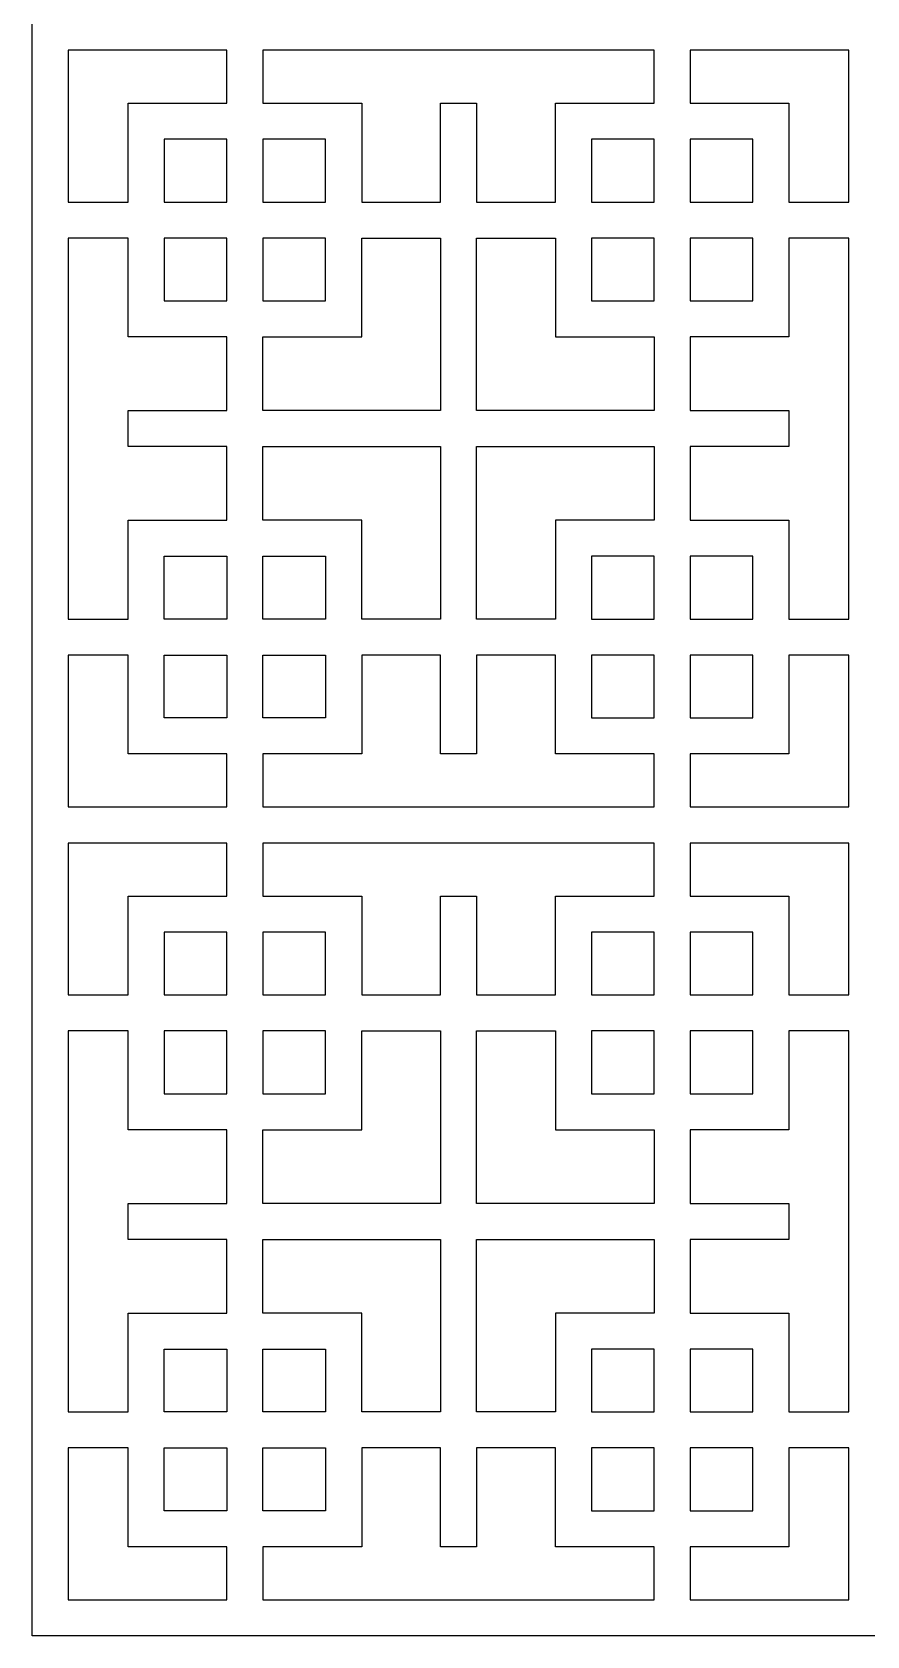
# Model space of a CAD drawing. Header units: centimetres. Extents: x -9.1 to 4.5, y -11.1 to 12.3.
# Drawn here: x -1.6 to 1.47, y -11.15 to -5.26 of the extents above; entities that cross this region are included whole.
import ezdxf

# ---------------------------------------------------------------- set-up
doc = ezdxf.new("R2010")
doc.units = ezdxf.units.CM
doc.header["$MEASUREMENT"] = 0
doc.layers.add('layer 1', color=7, linetype='Continuous')

msp = doc.modelspace()

# ---------------------------------------------------------------- linework, layer by layer
at = {"layer": 'layer 1', "color": 242}
for points, knots in [([(4.53861, -11.08839), (4.53861, -11.08839), (4.53861, -11.01742), (4.53861, -11.01742), (4.53861, -11.01742), (4.53861, -11.01742), (4.53861, -8.23555), (4.53861, -8.23555), (4.53861, -8.23555), (4.53861, -8.23555), (4.53861, -8.20024), (4.53861, -8.20024), (4.53861, -8.20024), (4.53861, -8.20024), (4.53861, -8.17408), (4.53861, -8.17408), (4.53861, -8.17408), (4.53861, -8.17408), (4.53861, -8.10311), (4.53861, -8.10311), (4.53861, -8.10311), (4.53861, -8.10311), (4.53861, -5.32124), (4.53861, -5.32124), (4.53861, -5.32124), (4.53861, -5.32124), (4.53861, -5.28593), (4.53861, -5.28593), (4.53861, -5.28593), (4.53861, -5.28593), (4.53861, -5.25977), (4.53861, -5.25977), (4.53861, -5.25977), (4.53861, -5.25977), (4.53861, -5.1888), (4.53861, -5.1888), (4.53861, -5.1888), (4.53861, -5.1888), (4.53861, -2.40694), (4.53861, -2.40694), (4.53861, -2.40694), (4.53861, -2.40694), (4.53861, -2.37162), (4.53861, -2.37162), (4.53861, -2.37162), (4.53861, -2.37162), (4.53861, -2.34547), (4.53861, -2.34547), (4.53861, -2.34547), (4.53861, -2.34547), (4.53861, -2.2745), (4.53861, -2.2745), (4.53861, -2.2745), (4.53861, -2.2745), (4.53861, 0.50737), (4.53861, 0.50737), (4.53861, 0.50737), (4.53861, 0.50737), (4.53861, 0.54268), (4.53861, 0.54268), (4.53861, 0.54268), (4.53861, 0.54268), (4.53861, 0.56884), (4.53861, 0.56884), (4.53861, 0.56884), (4.53861, 0.56884), (4.53861, 0.63981), (4.53861, 0.63981), (4.53861, 0.63981), (4.53861, 0.63981), (4.53861, 3.42168), (4.53861, 3.42168), (4.53861, 3.42168), (4.53861, 3.42168), (4.53861, 3.45699), (4.53861, 3.45699), (4.53861, 3.45699), (4.53861, 3.45699), (4.53861, 3.48315), (4.53861, 3.48315), (4.53861, 3.48315), (4.53861, 3.48315), (4.53861, 3.55412), (4.53861, 3.55412), (4.53861, 3.55412), (4.53861, 3.55412), (4.53861, 6.33599), (4.53861, 6.33599), (4.53861, 6.33599), (4.53861, 6.33599), (4.53861, 6.3713), (4.53861, 6.3713), (4.53861, 6.3713), (4.53861, 6.3713), (4.53861, 6.39745), (4.53861, 6.39745), (4.53861, 6.39745), (4.53861, 6.39745), (4.53861, 6.46843), (4.53861, 6.46843), (4.53861, 6.46843), (4.53861, 6.46843), (4.53861, 9.25029), (4.53861, 9.25029), (4.53861, 9.25029), (4.53861, 9.25029), (4.53861, 9.28561), (4.53861, 9.28561), (4.53861, 9.28561), (4.53861, 9.28561), (4.53861, 9.31176), (4.53861, 9.31176), (4.53861, 9.31176), (4.53861, 9.31176), (4.53861, 9.38273), (4.53861, 9.38273), (4.53861, 9.38273), (4.53861, 9.38273), (4.53861, 12.1646), (4.53861, 12.1646), (4.53861, 12.1646), (4.53861, 12.1646), (4.53861, 12.19991), (4.53861, 12.19991), (4.53861, 12.19991), (4.53861, 12.19991), (4.53861, 12.29704), (4.53861, 12.29704), (4.53861, 12.29704), (4.53861, 12.29704), (-1.60101, 12.29704), (-1.60101, 12.29704), (-1.60101, 12.29704), (-1.60101, 12.29704), (-1.60101, 12.19991), (-1.60101, 12.19991), (-1.60101, 12.19991), (-1.60101, 12.19991), (-1.60101, 12.1646), (-1.60101, 12.1646), (-1.60101, 12.1646), (-1.60101, 12.1646), (-1.60101, 9.38273), (-1.60101, 9.38273), (-1.60101, 9.38273), (-1.60101, 9.38273), (-1.60101, 9.3638), (-1.60101, 9.3638), (-1.60101, 9.3638), (-1.60101, 9.3638), (-1.60101, 9.28561), (-1.60101, 9.28561), (-1.60101, 9.28561), (-1.60101, 9.28561), (-1.60101, 9.25029), (-1.60101, 9.25029), (-1.60101, 9.25029), (-1.60101, 9.25029), (-1.60101, 6.46843), (-1.60101, 6.46843), (-1.60101, 6.46843), (-1.60101, 6.46843), (-1.60101, 6.44949), (-1.60101, 6.44949), (-1.60101, 6.44949), (-1.60101, 6.44949), (-1.60101, 6.3713), (-1.60101, 6.3713), (-1.60101, 6.3713), (-1.60101, 6.3713), (-1.60101, 6.33599), (-1.60101, 6.33599), (-1.60101, 6.33599), (-1.60101, 6.33599), (-1.60101, 3.55412), (-1.60101, 3.55412), (-1.60101, 3.55412), (-1.60101, 3.55412), (-1.60101, 3.53518), (-1.60101, 3.53518), (-1.60101, 3.53518), (-1.60101, 3.53518), (-1.60101, 3.45699), (-1.60101, 3.45699), (-1.60101, 3.45699), (-1.60101, 3.45699), (-1.60101, 3.42168), (-1.60101, 3.42168), (-1.60101, 3.42168), (-1.60101, 3.42168), (-1.60101, 0.63981), (-1.60101, 0.63981), (-1.60101, 0.63981), (-1.60101, 0.63981), (-1.60101, 0.62088), (-1.60101, 0.62088), (-1.60101, 0.62088), (-1.60101, 0.62088), (-1.60101, 0.54268), (-1.60101, 0.54268), (-1.60101, 0.54268), (-1.60101, 0.54268), (-1.60101, 0.50737), (-1.60101, 0.50737), (-1.60101, 0.50737), (-1.60101, 0.50737), (-1.60101, -2.2745), (-1.60101, -2.2745), (-1.60101, -2.2745), (-1.60101, -2.2745), (-1.60101, -2.29343), (-1.60101, -2.29343), (-1.60101, -2.29343), (-1.60101, -2.29343), (-1.60101, -2.37162), (-1.60101, -2.37162), (-1.60101, -2.37162), (-1.60101, -2.37162), (-1.60101, -2.40694), (-1.60101, -2.40694), (-1.60101, -2.40694), (-1.60101, -2.40694), (-1.60101, -5.1888), (-1.60101, -5.1888), (-1.60101, -5.1888), (-1.60101, -5.1888), (-1.60101, -5.20774), (-1.60101, -5.20774), (-1.60101, -5.20774), (-1.60101, -5.20774), (-1.60101, -5.28593), (-1.60101, -5.28593), (-1.60101, -5.28593), (-1.60101, -5.28593), (-1.60101, -5.32124), (-1.60101, -5.32124), (-1.60101, -5.32124), (-1.60101, -5.32124), (-1.60101, -8.10311), (-1.60101, -8.10311), (-1.60101, -8.10311), (-1.60101, -8.10311), (-1.60101, -8.12204), (-1.60101, -8.12204), (-1.60101, -8.12204), (-1.60101, -8.12204), (-1.60101, -8.20024), (-1.60101, -8.20024), (-1.60101, -8.20024), (-1.60101, -8.20024), (-1.60101, -8.23555), (-1.60101, -8.23555), (-1.60101, -8.23555), (-1.60101, -8.23555), (-1.60101, -11.01742), (-1.60101, -11.01742), (-1.60101, -11.01742), (-1.60101, -11.01742), (-1.60101, -11.03635), (-1.60101, -11.03635), (-1.60101, -11.03635), (-1.60101, -11.03635), (-1.60101, -11.14986), (-1.60101, -11.14986), (-1.60101, -11.14986), (-1.60101, -11.14986), (4.53861, -11.14986), (4.53861, -11.14986), (4.53861, -11.14986), (4.53861, -11.14986), (4.53861, -11.08839), (4.53861, -11.08839)], [0, 0, 0, 0, 0.0144928, 0.0144928, 0.0144928, 0.0144928, 0.0289855, 0.0289855, 0.0289855, 0.0289855, 0.0434783, 0.0434783, 0.0434783, 0.0434783, 0.057971, 0.057971, 0.057971, 0.057971, 0.0724638, 0.0724638, 0.0724638, 0.0724638, 0.0869565, 0.0869565, 0.0869565, 0.0869565, 0.1014493, 0.1014493, 0.1014493, 0.1014493, 0.115942, 0.115942, 0.115942, 0.115942, 0.1304348, 0.1304348, 0.1304348, 0.1304348, 0.1449275, 0.1449275, 0.1449275, 0.1449275, 0.1594203, 0.1594203, 0.1594203, 0.1594203, 0.173913, 0.173913, 0.173913, 0.173913, 0.1884058, 0.1884058, 0.1884058, 0.1884058, 0.2028986, 0.2028986, 0.2028986, 0.2028986, 0.2173913, 0.2173913, 0.2173913, 0.2173913, 0.2318841, 0.2318841, 0.2318841, 0.2318841, 0.2463768, 0.2463768, 0.2463768, 0.2463768, 0.2608696, 0.2608696, 0.2608696, 0.2608696, 0.2753623, 0.2753623, 0.2753623, 0.2753623, 0.2898551, 0.2898551, 0.2898551, 0.2898551, 0.3043478, 0.3043478, 0.3043478, 0.3043478, 0.3188406, 0.3188406, 0.3188406, 0.3188406, 0.3333333, 0.3333333, 0.3333333, 0.3333333, 0.3478261, 0.3478261, 0.3478261, 0.3478261, 0.3623188, 0.3623188, 0.3623188, 0.3623188, 0.3768116, 0.3768116, 0.3768116, 0.3768116, 0.3913043, 0.3913043, 0.3913043, 0.3913043, 0.4057971, 0.4057971, 0.4057971, 0.4057971, 0.4202899, 0.4202899, 0.4202899, 0.4202899, 0.4347826, 0.4347826, 0.4347826, 0.4347826, 0.4492754, 0.4492754, 0.4492754, 0.4492754, 0.4637681, 0.4637681, 0.4637681, 0.4637681, 0.4782609, 0.4782609, 0.4782609, 0.4782609, 0.4927536, 0.4927536, 0.4927536, 0.4927536, 0.5072464, 0.5072464, 0.5072464, 0.5072464, 0.5217391, 0.5217391, 0.5217391, 0.5217391, 0.5362319, 0.5362319, 0.5362319, 0.5362319, 0.5507246, 0.5507246, 0.5507246, 0.5507246, 0.5652174, 0.5652174, 0.5652174, 0.5652174, 0.5797101, 0.5797101, 0.5797101, 0.5797101, 0.5942029, 0.5942029, 0.5942029, 0.5942029, 0.6086957, 0.6086957, 0.6086957, 0.6086957, 0.6231884, 0.6231884, 0.6231884, 0.6231884, 0.6376812, 0.6376812, 0.6376812, 0.6376812, 0.6521739, 0.6521739, 0.6521739, 0.6521739, 0.6666667, 0.6666667, 0.6666667, 0.6666667, 0.6811594, 0.6811594, 0.6811594, 0.6811594, 0.6956522, 0.6956522, 0.6956522, 0.6956522, 0.7101449, 0.7101449, 0.7101449, 0.7101449, 0.7246377, 0.7246377, 0.7246377, 0.7246377, 0.7391304, 0.7391304, 0.7391304, 0.7391304, 0.7536232, 0.7536232, 0.7536232, 0.7536232, 0.7681159, 0.7681159, 0.7681159, 0.7681159, 0.7826087, 0.7826087, 0.7826087, 0.7826087, 0.7971014, 0.7971014, 0.7971014, 0.7971014, 0.8115942, 0.8115942, 0.8115942, 0.8115942, 0.826087, 0.826087, 0.826087, 0.826087, 0.8405797, 0.8405797, 0.8405797, 0.8405797, 0.8550725, 0.8550725, 0.8550725, 0.8550725, 0.8695652, 0.8695652, 0.8695652, 0.8695652, 0.884058, 0.884058, 0.884058, 0.884058, 0.8985507, 0.8985507, 0.8985507, 0.8985507, 0.9130435, 0.9130435, 0.9130435, 0.9130435, 0.9275362, 0.9275362, 0.9275362, 0.9275362, 0.942029, 0.942029, 0.942029, 0.942029, 0.9565217, 0.9565217, 0.9565217, 0.9565217, 0.9710145, 0.9710145, 0.9710145, 0.9710145, 1, 1, 1, 1]), ([(-0.88459, -5.32124), (-0.88459, -5.32124), (-0.88459, -5.51646), (-0.88459, -5.51646), (-0.88459, -5.51646), (-0.88459, -5.51646), (-1.24769, -5.51646), (-1.24769, -5.51646), (-1.24769, -5.51646), (-1.24769, -5.51646), (-1.24769, -5.87957), (-1.24769, -5.87957), (-1.24769, -5.87957), (-1.24769, -5.87957), (-1.46857, -5.87957), (-1.46857, -5.87957), (-1.46857, -5.87957), (-1.46857, -5.87957), (-1.46857, -5.32124), (-1.46857, -5.32124), (-1.46857, -5.32124), (-1.46857, -5.32124), (-0.88459, -5.32124), (-0.88459, -5.32124)], [0, 0, 0, 0, 0.1428571, 0.1428571, 0.1428571, 0.1428571, 0.2857143, 0.2857143, 0.2857143, 0.2857143, 0.4285714, 0.4285714, 0.4285714, 0.4285714, 0.5714286, 0.5714286, 0.5714286, 0.5714286, 0.7142857, 0.7142857, 0.7142857, 0.7142857, 1, 1, 1, 1]), ([(0.68615, -5.32124), (0.68615, -5.32124), (0.68615, -5.51646), (0.68615, -5.51646), (0.68615, -5.51646), (0.68615, -5.51646), (0.32305, -5.51646), (0.32305, -5.51646), (0.32305, -5.51646), (0.32305, -5.51646), (0.32305, -5.87957), (0.32305, -5.87957), (0.32305, -5.87957), (0.32305, -5.87957), (0.03322, -5.87957), (0.03322, -5.87957), (0.03322, -5.87957), (0.03322, -5.87957), (0.03322, -5.51646), (0.03322, -5.51646), (0.03322, -5.51646), (0.03322, -5.51646), (-0.09922, -5.51646), (-0.09922, -5.51646), (-0.09922, -5.51646), (-0.09922, -5.51646), (-0.09922, -5.87957), (-0.09922, -5.87957), (-0.09922, -5.87957), (-0.09922, -5.87957), (-0.38904, -5.87957), (-0.38904, -5.87957), (-0.38904, -5.87957), (-0.38904, -5.87957), (-0.38904, -5.51646), (-0.38904, -5.51646), (-0.38904, -5.51646), (-0.38904, -5.51646), (-0.75215, -5.51646), (-0.75215, -5.51646), (-0.75215, -5.51646), (-0.75215, -5.51646), (-0.75215, -5.32124), (-0.75215, -5.32124), (-0.75215, -5.32124), (-0.75215, -5.32124), (0.68615, -5.32124), (0.68615, -5.32124)], [0, 0, 0, 0, 0.0769231, 0.0769231, 0.0769231, 0.0769231, 0.1538462, 0.1538462, 0.1538462, 0.1538462, 0.2307692, 0.2307692, 0.2307692, 0.2307692, 0.3076923, 0.3076923, 0.3076923, 0.3076923, 0.3846154, 0.3846154, 0.3846154, 0.3846154, 0.4615385, 0.4615385, 0.4615385, 0.4615385, 0.5384615, 0.5384615, 0.5384615, 0.5384615, 0.6153846, 0.6153846, 0.6153846, 0.6153846, 0.6923077, 0.6923077, 0.6923077, 0.6923077, 0.7692308, 0.7692308, 0.7692308, 0.7692308, 0.8461538, 0.8461538, 0.8461538, 0.8461538, 1, 1, 1, 1]), ([(1.40258, -5.32124), (1.40258, -5.32124), (1.40258, -5.87957), (1.40258, -5.87957), (1.40258, -5.87957), (1.40258, -5.87957), (1.18169, -5.87957), (1.18169, -5.87957), (1.18169, -5.87957), (1.18169, -5.87957), (1.18169, -5.51646), (1.18169, -5.51646), (1.18169, -5.51646), (1.18169, -5.51646), (0.81859, -5.51646), (0.81859, -5.51646), (0.81859, -5.51646), (0.81859, -5.51646), (0.81859, -5.32124), (0.81859, -5.32124), (0.81859, -5.32124), (0.81859, -5.32124), (1.40258, -5.32124), (1.40258, -5.32124)], [0, 0, 0, 0, 0.1428571, 0.1428571, 0.1428571, 0.1428571, 0.2857143, 0.2857143, 0.2857143, 0.2857143, 0.4285714, 0.4285714, 0.4285714, 0.4285714, 0.5714286, 0.5714286, 0.5714286, 0.5714286, 0.7142857, 0.7142857, 0.7142857, 0.7142857, 1, 1, 1, 1]), ([(-0.88459, -5.6489), (-0.88459, -5.6489), (-0.88459, -5.87957), (-0.88459, -5.87957), (-0.88459, -5.87957), (-0.88459, -5.87957), (-1.11525, -5.87957), (-1.11525, -5.87957), (-1.11525, -5.87957), (-1.11525, -5.87957), (-1.11525, -5.6489), (-1.11525, -5.6489), (-1.11525, -5.6489), (-1.11525, -5.6489), (-0.88459, -5.6489), (-0.88459, -5.6489)], [0, 0, 0, 0, 0.2, 0.2, 0.2, 0.2, 0.4, 0.4, 0.4, 0.4, 0.6, 0.6, 0.6, 0.6, 1, 1, 1, 1]), ([(-0.75215, -5.87957), (-0.75215, -5.87957), (-0.75215, -5.6489), (-0.75215, -5.6489), (-0.75215, -5.6489), (-0.75215, -5.6489), (-0.52148, -5.6489), (-0.52148, -5.6489), (-0.52148, -5.6489), (-0.52148, -5.6489), (-0.52148, -5.87957), (-0.52148, -5.87957), (-0.52148, -5.87957), (-0.52148, -5.87957), (-0.75215, -5.87957), (-0.75215, -5.87957)], [0, 0, 0, 0, 0.2, 0.2, 0.2, 0.2, 0.4, 0.4, 0.4, 0.4, 0.6, 0.6, 0.6, 0.6, 1, 1, 1, 1]), ([(0.68615, -5.87957), (0.68615, -5.87957), (0.45549, -5.87957), (0.45549, -5.87957), (0.45549, -5.87957), (0.45549, -5.87957), (0.45549, -5.6489), (0.45549, -5.6489), (0.45549, -5.6489), (0.45549, -5.6489), (0.68615, -5.6489), (0.68615, -5.6489), (0.68615, -5.6489), (0.68615, -5.6489), (0.68615, -5.87957), (0.68615, -5.87957)], [0, 0, 0, 0, 0.2, 0.2, 0.2, 0.2, 0.4, 0.4, 0.4, 0.4, 0.6, 0.6, 0.6, 0.6, 1, 1, 1, 1]), ([(1.04925, -5.87957), (1.04925, -5.87957), (0.81859, -5.87957), (0.81859, -5.87957), (0.81859, -5.87957), (0.81859, -5.87957), (0.81859, -5.6489), (0.81859, -5.6489), (0.81859, -5.6489), (0.81859, -5.6489), (1.04925, -5.6489), (1.04925, -5.6489), (1.04925, -5.6489), (1.04925, -5.6489), (1.04925, -5.87957), (1.04925, -5.87957)], [0, 0, 0, 0, 0.2, 0.2, 0.2, 0.2, 0.4, 0.4, 0.4, 0.4, 0.6, 0.6, 0.6, 0.6, 1, 1, 1, 1]), ([(-1.46857, -6.01201), (-1.46857, -6.01201), (-1.24769, -6.01201), (-1.24769, -6.01201), (-1.24769, -6.01201), (-1.24769, -6.01201), (-1.24769, -6.37511), (-1.24769, -6.37511), (-1.24769, -6.37511), (-1.24769, -6.37511), (-0.88459, -6.37511), (-0.88459, -6.37511), (-0.88459, -6.37511), (-0.88459, -6.37511), (-0.88459, -6.64596), (-0.88459, -6.64596), (-0.88459, -6.64596), (-0.88459, -6.64596), (-1.24769, -6.64596), (-1.24769, -6.64596), (-1.24769, -6.64596), (-1.24769, -6.64596), (-1.24769, -6.7784), (-1.24769, -6.7784), (-1.24769, -6.7784), (-1.24769, -6.7784), (-0.88459, -6.7784), (-0.88459, -6.7784), (-0.88459, -6.7784), (-0.88459, -6.7784), (-0.88459, -7.04925), (-0.88459, -7.04925), (-0.88459, -7.04925), (-0.88459, -7.04925), (-1.24769, -7.04925), (-1.24769, -7.04925), (-1.24769, -7.04925), (-1.24769, -7.04925), (-1.24769, -7.41234), (-1.24769, -7.41234), (-1.24769, -7.41234), (-1.24769, -7.41234), (-1.46857, -7.41234), (-1.46857, -7.41234), (-1.46857, -7.41234), (-1.46857, -7.41234), (-1.46857, -6.01201), (-1.46857, -6.01201)], [0, 0, 0, 0, 0.0769231, 0.0769231, 0.0769231, 0.0769231, 0.1538462, 0.1538462, 0.1538462, 0.1538462, 0.2307692, 0.2307692, 0.2307692, 0.2307692, 0.3076923, 0.3076923, 0.3076923, 0.3076923, 0.3846154, 0.3846154, 0.3846154, 0.3846154, 0.4615385, 0.4615385, 0.4615385, 0.4615385, 0.5384615, 0.5384615, 0.5384615, 0.5384615, 0.6153846, 0.6153846, 0.6153846, 0.6153846, 0.6923077, 0.6923077, 0.6923077, 0.6923077, 0.7692308, 0.7692308, 0.7692308, 0.7692308, 0.8461538, 0.8461538, 0.8461538, 0.8461538, 1, 1, 1, 1]), ([(-0.88459, -6.01201), (-0.88459, -6.01201), (-0.88459, -6.24267), (-0.88459, -6.24267), (-0.88459, -6.24267), (-0.88459, -6.24267), (-1.11525, -6.24267), (-1.11525, -6.24267), (-1.11525, -6.24267), (-1.11525, -6.24267), (-1.11525, -6.01201), (-1.11525, -6.01201), (-1.11525, -6.01201), (-1.11525, -6.01201), (-0.88459, -6.01201), (-0.88459, -6.01201)], [0, 0, 0, 0, 0.2, 0.2, 0.2, 0.2, 0.4, 0.4, 0.4, 0.4, 0.6, 0.6, 0.6, 0.6, 1, 1, 1, 1]), ([(-0.09922, -6.64596), (-0.09922, -6.64596), (-0.09922, -6.01201), (-0.09922, -6.01201), (-0.09922, -6.01201), (-0.09922, -6.01201), (-0.38904, -6.01201), (-0.38904, -6.01201), (-0.38904, -6.01201), (-0.38904, -6.01201), (-0.38904, -6.37511), (-0.38904, -6.37511), (-0.38904, -6.37511), (-0.38904, -6.37511), (-0.75215, -6.37511), (-0.75215, -6.37511), (-0.75215, -6.37511), (-0.75215, -6.37511), (-0.75215, -6.64596), (-0.75215, -6.64596), (-0.75215, -6.64596), (-0.75215, -6.64596), (-0.09922, -6.64596), (-0.09922, -6.64596)], [0, 0, 0, 0, 0.1428571, 0.1428571, 0.1428571, 0.1428571, 0.2857143, 0.2857143, 0.2857143, 0.2857143, 0.4285714, 0.4285714, 0.4285714, 0.4285714, 0.5714286, 0.5714286, 0.5714286, 0.5714286, 0.7142857, 0.7142857, 0.7142857, 0.7142857, 1, 1, 1, 1]), ([(-0.75215, -6.24267), (-0.75215, -6.24267), (-0.75215, -6.01201), (-0.75215, -6.01201), (-0.75215, -6.01201), (-0.75215, -6.01201), (-0.52148, -6.01201), (-0.52148, -6.01201), (-0.52148, -6.01201), (-0.52148, -6.01201), (-0.52148, -6.24267), (-0.52148, -6.24267), (-0.52148, -6.24267), (-0.52148, -6.24267), (-0.75215, -6.24267), (-0.75215, -6.24267)], [0, 0, 0, 0, 0.2, 0.2, 0.2, 0.2, 0.4, 0.4, 0.4, 0.4, 0.6, 0.6, 0.6, 0.6, 1, 1, 1, 1]), ([(0.03322, -6.01201), (0.03322, -6.01201), (0.03322, -6.64596), (0.03322, -6.64596), (0.03322, -6.64596), (0.03322, -6.64596), (0.68615, -6.64596), (0.68615, -6.64596), (0.68615, -6.64596), (0.68615, -6.64596), (0.68615, -6.37511), (0.68615, -6.37511), (0.68615, -6.37511), (0.68615, -6.37511), (0.32305, -6.37511), (0.32305, -6.37511), (0.32305, -6.37511), (0.32305, -6.37511), (0.32305, -6.01201), (0.32305, -6.01201), (0.32305, -6.01201), (0.32305, -6.01201), (0.03322, -6.01201), (0.03322, -6.01201)], [0, 0, 0, 0, 0.1428571, 0.1428571, 0.1428571, 0.1428571, 0.2857143, 0.2857143, 0.2857143, 0.2857143, 0.4285714, 0.4285714, 0.4285714, 0.4285714, 0.5714286, 0.5714286, 0.5714286, 0.5714286, 0.7142857, 0.7142857, 0.7142857, 0.7142857, 1, 1, 1, 1]), ([(0.45549, -6.01201), (0.45549, -6.01201), (0.68615, -6.01201), (0.68615, -6.01201), (0.68615, -6.01201), (0.68615, -6.01201), (0.68615, -6.24267), (0.68615, -6.24267), (0.68615, -6.24267), (0.68615, -6.24267), (0.45549, -6.24267), (0.45549, -6.24267), (0.45549, -6.24267), (0.45549, -6.24267), (0.45549, -6.01201), (0.45549, -6.01201)], [0, 0, 0, 0, 0.2, 0.2, 0.2, 0.2, 0.4, 0.4, 0.4, 0.4, 0.6, 0.6, 0.6, 0.6, 1, 1, 1, 1]), ([(1.40258, -7.41234), (1.40258, -7.41234), (1.18169, -7.41234), (1.18169, -7.41234), (1.18169, -7.41234), (1.18169, -7.41234), (1.18169, -7.04925), (1.18169, -7.04925), (1.18169, -7.04925), (1.18169, -7.04925), (0.81859, -7.04925), (0.81859, -7.04925), (0.81859, -7.04925), (0.81859, -7.04925), (0.81859, -6.7784), (0.81859, -6.7784), (0.81859, -6.7784), (0.81859, -6.7784), (1.18169, -6.7784), (1.18169, -6.7784), (1.18169, -6.7784), (1.18169, -6.7784), (1.18169, -6.64596), (1.18169, -6.64596), (1.18169, -6.64596), (1.18169, -6.64596), (0.81859, -6.64596), (0.81859, -6.64596), (0.81859, -6.64596), (0.81859, -6.64596), (0.81859, -6.37511), (0.81859, -6.37511), (0.81859, -6.37511), (0.81859, -6.37511), (1.18169, -6.37511), (1.18169, -6.37511), (1.18169, -6.37511), (1.18169, -6.37511), (1.18169, -6.01201), (1.18169, -6.01201), (1.18169, -6.01201), (1.18169, -6.01201), (1.40258, -6.01201), (1.40258, -6.01201), (1.40258, -6.01201), (1.40258, -6.01201), (1.40258, -7.41234), (1.40258, -7.41234)], [0, 0, 0, 0, 0.0769231, 0.0769231, 0.0769231, 0.0769231, 0.1538462, 0.1538462, 0.1538462, 0.1538462, 0.2307692, 0.2307692, 0.2307692, 0.2307692, 0.3076923, 0.3076923, 0.3076923, 0.3076923, 0.3846154, 0.3846154, 0.3846154, 0.3846154, 0.4615385, 0.4615385, 0.4615385, 0.4615385, 0.5384615, 0.5384615, 0.5384615, 0.5384615, 0.6153846, 0.6153846, 0.6153846, 0.6153846, 0.6923077, 0.6923077, 0.6923077, 0.6923077, 0.7692308, 0.7692308, 0.7692308, 0.7692308, 0.8461538, 0.8461538, 0.8461538, 0.8461538, 1, 1, 1, 1]), ([(0.81859, -6.01201), (0.81859, -6.01201), (1.04925, -6.01201), (1.04925, -6.01201), (1.04925, -6.01201), (1.04925, -6.01201), (1.04925, -6.24267), (1.04925, -6.24267), (1.04925, -6.24267), (1.04925, -6.24267), (0.81859, -6.24267), (0.81859, -6.24267), (0.81859, -6.24267), (0.81859, -6.24267), (0.81859, -6.01201), (0.81859, -6.01201)], [0, 0, 0, 0, 0.2, 0.2, 0.2, 0.2, 0.4, 0.4, 0.4, 0.4, 0.6, 0.6, 0.6, 0.6, 1, 1, 1, 1]), ([(-0.09922, -7.41234), (-0.09922, -7.41234), (-0.09922, -6.7784), (-0.09922, -6.7784), (-0.09922, -6.7784), (-0.09922, -6.7784), (-0.75215, -6.7784), (-0.75215, -6.7784), (-0.75215, -6.7784), (-0.75215, -6.7784), (-0.75215, -7.04925), (-0.75215, -7.04925), (-0.75215, -7.04925), (-0.75215, -7.04925), (-0.38904, -7.04925), (-0.38904, -7.04925), (-0.38904, -7.04925), (-0.38904, -7.04925), (-0.38904, -7.41234), (-0.38904, -7.41234), (-0.38904, -7.41234), (-0.38904, -7.41234), (-0.09922, -7.41234), (-0.09922, -7.41234)], [0, 0, 0, 0, 0.1428571, 0.1428571, 0.1428571, 0.1428571, 0.2857143, 0.2857143, 0.2857143, 0.2857143, 0.4285714, 0.4285714, 0.4285714, 0.4285714, 0.5714286, 0.5714286, 0.5714286, 0.5714286, 0.7142857, 0.7142857, 0.7142857, 0.7142857, 1, 1, 1, 1]), ([(0.03322, -6.7784), (0.03322, -6.7784), (0.03322, -7.41234), (0.03322, -7.41234), (0.03322, -7.41234), (0.03322, -7.41234), (0.32305, -7.41234), (0.32305, -7.41234), (0.32305, -7.41234), (0.32305, -7.41234), (0.32305, -7.04925), (0.32305, -7.04925), (0.32305, -7.04925), (0.32305, -7.04925), (0.68615, -7.04925), (0.68615, -7.04925), (0.68615, -7.04925), (0.68615, -7.04925), (0.68615, -6.7784), (0.68615, -6.7784), (0.68615, -6.7784), (0.68615, -6.7784), (0.03322, -6.7784), (0.03322, -6.7784)], [0, 0, 0, 0, 0.1428571, 0.1428571, 0.1428571, 0.1428571, 0.2857143, 0.2857143, 0.2857143, 0.2857143, 0.4285714, 0.4285714, 0.4285714, 0.4285714, 0.5714286, 0.5714286, 0.5714286, 0.5714286, 0.7142857, 0.7142857, 0.7142857, 0.7142857, 1, 1, 1, 1]), ([(-0.88459, -7.41234), (-0.88459, -7.41234), (-0.88459, -7.18169), (-0.88459, -7.18169), (-0.88459, -7.18169), (-0.88459, -7.18169), (-1.11525, -7.18169), (-1.11525, -7.18169), (-1.11525, -7.18169), (-1.11525, -7.18169), (-1.11525, -7.41234), (-1.11525, -7.41234), (-1.11525, -7.41234), (-1.11525, -7.41234), (-0.88459, -7.41234), (-0.88459, -7.41234)], [0, 0, 0, 0, 0.2, 0.2, 0.2, 0.2, 0.4, 0.4, 0.4, 0.4, 0.6, 0.6, 0.6, 0.6, 1, 1, 1, 1]), ([(-0.75215, -7.18169), (-0.75215, -7.18169), (-0.75215, -7.41234), (-0.75215, -7.41234), (-0.75215, -7.41234), (-0.75215, -7.41234), (-0.52148, -7.41234), (-0.52148, -7.41234), (-0.52148, -7.41234), (-0.52148, -7.41234), (-0.52148, -7.18169), (-0.52148, -7.18169), (-0.52148, -7.18169), (-0.52148, -7.18169), (-0.75215, -7.18169), (-0.75215, -7.18169)], [0, 0, 0, 0, 0.2, 0.2, 0.2, 0.2, 0.4, 0.4, 0.4, 0.4, 0.6, 0.6, 0.6, 0.6, 1, 1, 1, 1]), ([(0.68615, -7.41234), (0.68615, -7.41234), (0.45549, -7.41234), (0.45549, -7.41234), (0.45549, -7.41234), (0.45549, -7.41234), (0.45549, -7.18169), (0.45549, -7.18169), (0.45549, -7.18169), (0.45549, -7.18169), (0.68615, -7.18169), (0.68615, -7.18169), (0.68615, -7.18169), (0.68615, -7.18169), (0.68615, -7.41234), (0.68615, -7.41234)], [0, 0, 0, 0, 0.2, 0.2, 0.2, 0.2, 0.4, 0.4, 0.4, 0.4, 0.6, 0.6, 0.6, 0.6, 1, 1, 1, 1]), ([(1.04925, -7.41234), (1.04925, -7.41234), (0.81859, -7.41234), (0.81859, -7.41234), (0.81859, -7.41234), (0.81859, -7.41234), (0.81859, -7.18169), (0.81859, -7.18169), (0.81859, -7.18169), (0.81859, -7.18169), (1.04925, -7.18169), (1.04925, -7.18169), (1.04925, -7.18169), (1.04925, -7.18169), (1.04925, -7.41234), (1.04925, -7.41234)], [0, 0, 0, 0, 0.2, 0.2, 0.2, 0.2, 0.4, 0.4, 0.4, 0.4, 0.6, 0.6, 0.6, 0.6, 1, 1, 1, 1]), ([(-1.24769, -7.90789), (-1.24769, -7.90789), (-0.88459, -7.90789), (-0.88459, -7.90789), (-0.88459, -7.90789), (-0.88459, -7.90789), (-0.88459, -8.10311), (-0.88459, -8.10311), (-0.88459, -8.10311), (-0.88459, -8.10311), (-1.46857, -8.10311), (-1.46857, -8.10311), (-1.46857, -8.10311), (-1.46857, -8.10311), (-1.46857, -7.54479), (-1.46857, -7.54479), (-1.46857, -7.54479), (-1.46857, -7.54479), (-1.24769, -7.54479), (-1.24769, -7.54479), (-1.24769, -7.54479), (-1.24769, -7.54479), (-1.24769, -7.90789), (-1.24769, -7.90789)], [0, 0, 0, 0, 0.1428571, 0.1428571, 0.1428571, 0.1428571, 0.2857143, 0.2857143, 0.2857143, 0.2857143, 0.4285714, 0.4285714, 0.4285714, 0.4285714, 0.5714286, 0.5714286, 0.5714286, 0.5714286, 0.7142857, 0.7142857, 0.7142857, 0.7142857, 1, 1, 1, 1]), ([(-0.88459, -7.77545), (-0.88459, -7.77545), (-0.88459, -7.54479), (-0.88459, -7.54479), (-0.88459, -7.54479), (-0.88459, -7.54479), (-1.11525, -7.54479), (-1.11525, -7.54479), (-1.11525, -7.54479), (-1.11525, -7.54479), (-1.11525, -7.77545), (-1.11525, -7.77545), (-1.11525, -7.77545), (-1.11525, -7.77545), (-0.88459, -7.77545), (-0.88459, -7.77545)], [0, 0, 0, 0, 0.2, 0.2, 0.2, 0.2, 0.4, 0.4, 0.4, 0.4, 0.6, 0.6, 0.6, 0.6, 1, 1, 1, 1]), ([(-0.75215, -8.10311), (-0.75215, -8.10311), (-0.75215, -7.90789), (-0.75215, -7.90789), (-0.75215, -7.90789), (-0.75215, -7.90789), (-0.38904, -7.90789), (-0.38904, -7.90789), (-0.38904, -7.90789), (-0.38904, -7.90789), (-0.38904, -7.54479), (-0.38904, -7.54479), (-0.38904, -7.54479), (-0.38904, -7.54479), (-0.09922, -7.54479), (-0.09922, -7.54479), (-0.09922, -7.54479), (-0.09922, -7.54479), (-0.09922, -7.90789), (-0.09922, -7.90789), (-0.09922, -7.90789), (-0.09922, -7.90789), (0.03322, -7.90789), (0.03322, -7.90789), (0.03322, -7.90789), (0.03322, -7.90789), (0.03322, -7.54479), (0.03322, -7.54479), (0.03322, -7.54479), (0.03322, -7.54479), (0.32305, -7.54479), (0.32305, -7.54479), (0.32305, -7.54479), (0.32305, -7.54479), (0.32305, -7.90789), (0.32305, -7.90789), (0.32305, -7.90789), (0.32305, -7.90789), (0.68615, -7.90789), (0.68615, -7.90789), (0.68615, -7.90789), (0.68615, -7.90789), (0.68615, -8.10311), (0.68615, -8.10311), (0.68615, -8.10311), (0.68615, -8.10311), (-0.75215, -8.10311), (-0.75215, -8.10311)], [0, 0, 0, 0, 0.0769231, 0.0769231, 0.0769231, 0.0769231, 0.1538462, 0.1538462, 0.1538462, 0.1538462, 0.2307692, 0.2307692, 0.2307692, 0.2307692, 0.3076923, 0.3076923, 0.3076923, 0.3076923, 0.3846154, 0.3846154, 0.3846154, 0.3846154, 0.4615385, 0.4615385, 0.4615385, 0.4615385, 0.5384615, 0.5384615, 0.5384615, 0.5384615, 0.6153846, 0.6153846, 0.6153846, 0.6153846, 0.6923077, 0.6923077, 0.6923077, 0.6923077, 0.7692308, 0.7692308, 0.7692308, 0.7692308, 0.8461538, 0.8461538, 0.8461538, 0.8461538, 1, 1, 1, 1]), ([(-0.75215, -7.54479), (-0.75215, -7.54479), (-0.75215, -7.77545), (-0.75215, -7.77545), (-0.75215, -7.77545), (-0.75215, -7.77545), (-0.52148, -7.77545), (-0.52148, -7.77545), (-0.52148, -7.77545), (-0.52148, -7.77545), (-0.52148, -7.54479), (-0.52148, -7.54479), (-0.52148, -7.54479), (-0.52148, -7.54479), (-0.75215, -7.54479), (-0.75215, -7.54479)], [0, 0, 0, 0, 0.2, 0.2, 0.2, 0.2, 0.4, 0.4, 0.4, 0.4, 0.6, 0.6, 0.6, 0.6, 1, 1, 1, 1]), ([(0.45549, -7.54479), (0.45549, -7.54479), (0.68615, -7.54479), (0.68615, -7.54479), (0.68615, -7.54479), (0.68615, -7.54479), (0.68615, -7.77545), (0.68615, -7.77545), (0.68615, -7.77545), (0.68615, -7.77545), (0.45549, -7.77545), (0.45549, -7.77545), (0.45549, -7.77545), (0.45549, -7.77545), (0.45549, -7.54479), (0.45549, -7.54479)], [0, 0, 0, 0, 0.2, 0.2, 0.2, 0.2, 0.4, 0.4, 0.4, 0.4, 0.6, 0.6, 0.6, 0.6, 1, 1, 1, 1]), ([(0.81859, -8.10311), (0.81859, -8.10311), (0.81859, -7.90789), (0.81859, -7.90789), (0.81859, -7.90789), (0.81859, -7.90789), (1.18169, -7.90789), (1.18169, -7.90789), (1.18169, -7.90789), (1.18169, -7.90789), (1.18169, -7.54479), (1.18169, -7.54479), (1.18169, -7.54479), (1.18169, -7.54479), (1.40258, -7.54479), (1.40258, -7.54479), (1.40258, -7.54479), (1.40258, -7.54479), (1.40258, -8.10311), (1.40258, -8.10311), (1.40258, -8.10311), (1.40258, -8.10311), (0.81859, -8.10311), (0.81859, -8.10311)], [0, 0, 0, 0, 0.1428571, 0.1428571, 0.1428571, 0.1428571, 0.2857143, 0.2857143, 0.2857143, 0.2857143, 0.4285714, 0.4285714, 0.4285714, 0.4285714, 0.5714286, 0.5714286, 0.5714286, 0.5714286, 0.7142857, 0.7142857, 0.7142857, 0.7142857, 1, 1, 1, 1]), ([(0.81859, -7.54479), (0.81859, -7.54479), (1.04925, -7.54479), (1.04925, -7.54479), (1.04925, -7.54479), (1.04925, -7.54479), (1.04925, -7.77545), (1.04925, -7.77545), (1.04925, -7.77545), (1.04925, -7.77545), (0.81859, -7.77545), (0.81859, -7.77545), (0.81859, -7.77545), (0.81859, -7.77545), (0.81859, -7.54479), (0.81859, -7.54479)], [0, 0, 0, 0, 0.2, 0.2, 0.2, 0.2, 0.4, 0.4, 0.4, 0.4, 0.6, 0.6, 0.6, 0.6, 1, 1, 1, 1]), ([(-0.88459, -8.23555), (-0.88459, -8.23555), (-0.88459, -8.43077), (-0.88459, -8.43077), (-0.88459, -8.43077), (-0.88459, -8.43077), (-1.24769, -8.43077), (-1.24769, -8.43077), (-1.24769, -8.43077), (-1.24769, -8.43077), (-1.24769, -8.79388), (-1.24769, -8.79388), (-1.24769, -8.79388), (-1.24769, -8.79388), (-1.46857, -8.79388), (-1.46857, -8.79388), (-1.46857, -8.79388), (-1.46857, -8.79388), (-1.46857, -8.23555), (-1.46857, -8.23555), (-1.46857, -8.23555), (-1.46857, -8.23555), (-0.88459, -8.23555), (-0.88459, -8.23555)], [0, 0, 0, 0, 0.1428571, 0.1428571, 0.1428571, 0.1428571, 0.2857143, 0.2857143, 0.2857143, 0.2857143, 0.4285714, 0.4285714, 0.4285714, 0.4285714, 0.5714286, 0.5714286, 0.5714286, 0.5714286, 0.7142857, 0.7142857, 0.7142857, 0.7142857, 1, 1, 1, 1]), ([(0.68615, -8.23555), (0.68615, -8.23555), (0.68615, -8.43077), (0.68615, -8.43077), (0.68615, -8.43077), (0.68615, -8.43077), (0.32305, -8.43077), (0.32305, -8.43077), (0.32305, -8.43077), (0.32305, -8.43077), (0.32305, -8.79388), (0.32305, -8.79388), (0.32305, -8.79388), (0.32305, -8.79388), (0.03322, -8.79388), (0.03322, -8.79388), (0.03322, -8.79388), (0.03322, -8.79388), (0.03322, -8.43077), (0.03322, -8.43077), (0.03322, -8.43077), (0.03322, -8.43077), (-0.09922, -8.43077), (-0.09922, -8.43077), (-0.09922, -8.43077), (-0.09922, -8.43077), (-0.09922, -8.79388), (-0.09922, -8.79388), (-0.09922, -8.79388), (-0.09922, -8.79388), (-0.38904, -8.79388), (-0.38904, -8.79388), (-0.38904, -8.79388), (-0.38904, -8.79388), (-0.38904, -8.43077), (-0.38904, -8.43077), (-0.38904, -8.43077), (-0.38904, -8.43077), (-0.75215, -8.43077), (-0.75215, -8.43077), (-0.75215, -8.43077), (-0.75215, -8.43077), (-0.75215, -8.23555), (-0.75215, -8.23555), (-0.75215, -8.23555), (-0.75215, -8.23555), (0.68615, -8.23555), (0.68615, -8.23555)], [0, 0, 0, 0, 0.0769231, 0.0769231, 0.0769231, 0.0769231, 0.1538462, 0.1538462, 0.1538462, 0.1538462, 0.2307692, 0.2307692, 0.2307692, 0.2307692, 0.3076923, 0.3076923, 0.3076923, 0.3076923, 0.3846154, 0.3846154, 0.3846154, 0.3846154, 0.4615385, 0.4615385, 0.4615385, 0.4615385, 0.5384615, 0.5384615, 0.5384615, 0.5384615, 0.6153846, 0.6153846, 0.6153846, 0.6153846, 0.6923077, 0.6923077, 0.6923077, 0.6923077, 0.7692308, 0.7692308, 0.7692308, 0.7692308, 0.8461538, 0.8461538, 0.8461538, 0.8461538, 1, 1, 1, 1]), ([(1.40258, -8.23555), (1.40258, -8.23555), (1.40258, -8.79388), (1.40258, -8.79388), (1.40258, -8.79388), (1.40258, -8.79388), (1.18169, -8.79388), (1.18169, -8.79388), (1.18169, -8.79388), (1.18169, -8.79388), (1.18169, -8.43077), (1.18169, -8.43077), (1.18169, -8.43077), (1.18169, -8.43077), (0.81859, -8.43077), (0.81859, -8.43077), (0.81859, -8.43077), (0.81859, -8.43077), (0.81859, -8.23555), (0.81859, -8.23555), (0.81859, -8.23555), (0.81859, -8.23555), (1.40258, -8.23555), (1.40258, -8.23555)], [0, 0, 0, 0, 0.1428571, 0.1428571, 0.1428571, 0.1428571, 0.2857143, 0.2857143, 0.2857143, 0.2857143, 0.4285714, 0.4285714, 0.4285714, 0.4285714, 0.5714286, 0.5714286, 0.5714286, 0.5714286, 0.7142857, 0.7142857, 0.7142857, 0.7142857, 1, 1, 1, 1]), ([(-0.88459, -8.56321), (-0.88459, -8.56321), (-0.88459, -8.79388), (-0.88459, -8.79388), (-0.88459, -8.79388), (-0.88459, -8.79388), (-1.11525, -8.79388), (-1.11525, -8.79388), (-1.11525, -8.79388), (-1.11525, -8.79388), (-1.11525, -8.56321), (-1.11525, -8.56321), (-1.11525, -8.56321), (-1.11525, -8.56321), (-0.88459, -8.56321), (-0.88459, -8.56321)], [0, 0, 0, 0, 0.2, 0.2, 0.2, 0.2, 0.4, 0.4, 0.4, 0.4, 0.6, 0.6, 0.6, 0.6, 1, 1, 1, 1]), ([(-0.75215, -8.79388), (-0.75215, -8.79388), (-0.75215, -8.56321), (-0.75215, -8.56321), (-0.75215, -8.56321), (-0.75215, -8.56321), (-0.52148, -8.56321), (-0.52148, -8.56321), (-0.52148, -8.56321), (-0.52148, -8.56321), (-0.52148, -8.79388), (-0.52148, -8.79388), (-0.52148, -8.79388), (-0.52148, -8.79388), (-0.75215, -8.79388), (-0.75215, -8.79388)], [0, 0, 0, 0, 0.2, 0.2, 0.2, 0.2, 0.4, 0.4, 0.4, 0.4, 0.6, 0.6, 0.6, 0.6, 1, 1, 1, 1]), ([(0.68615, -8.79388), (0.68615, -8.79388), (0.45549, -8.79388), (0.45549, -8.79388), (0.45549, -8.79388), (0.45549, -8.79388), (0.45549, -8.56321), (0.45549, -8.56321), (0.45549, -8.56321), (0.45549, -8.56321), (0.68615, -8.56321), (0.68615, -8.56321), (0.68615, -8.56321), (0.68615, -8.56321), (0.68615, -8.79388), (0.68615, -8.79388)], [0, 0, 0, 0, 0.2, 0.2, 0.2, 0.2, 0.4, 0.4, 0.4, 0.4, 0.6, 0.6, 0.6, 0.6, 1, 1, 1, 1]), ([(1.04925, -8.79388), (1.04925, -8.79388), (0.81859, -8.79388), (0.81859, -8.79388), (0.81859, -8.79388), (0.81859, -8.79388), (0.81859, -8.56321), (0.81859, -8.56321), (0.81859, -8.56321), (0.81859, -8.56321), (1.04925, -8.56321), (1.04925, -8.56321), (1.04925, -8.56321), (1.04925, -8.56321), (1.04925, -8.79388), (1.04925, -8.79388)], [0, 0, 0, 0, 0.2, 0.2, 0.2, 0.2, 0.4, 0.4, 0.4, 0.4, 0.6, 0.6, 0.6, 0.6, 1, 1, 1, 1]), ([(-1.46857, -8.92632), (-1.46857, -8.92632), (-1.24769, -8.92632), (-1.24769, -8.92632), (-1.24769, -8.92632), (-1.24769, -8.92632), (-1.24769, -9.28941), (-1.24769, -9.28941), (-1.24769, -9.28941), (-1.24769, -9.28941), (-0.88459, -9.28941), (-0.88459, -9.28941), (-0.88459, -9.28941), (-0.88459, -9.28941), (-0.88459, -9.56027), (-0.88459, -9.56027), (-0.88459, -9.56027), (-0.88459, -9.56027), (-1.24769, -9.56027), (-1.24769, -9.56027), (-1.24769, -9.56027), (-1.24769, -9.56027), (-1.24769, -9.69271), (-1.24769, -9.69271), (-1.24769, -9.69271), (-1.24769, -9.69271), (-0.88459, -9.69271), (-0.88459, -9.69271), (-0.88459, -9.69271), (-0.88459, -9.69271), (-0.88459, -9.96355), (-0.88459, -9.96355), (-0.88459, -9.96355), (-0.88459, -9.96355), (-1.24769, -9.96355), (-1.24769, -9.96355), (-1.24769, -9.96355), (-1.24769, -9.96355), (-1.24769, -10.32665), (-1.24769, -10.32665), (-1.24769, -10.32665), (-1.24769, -10.32665), (-1.46857, -10.32665), (-1.46857, -10.32665), (-1.46857, -10.32665), (-1.46857, -10.32665), (-1.46857, -8.92632), (-1.46857, -8.92632)], [0, 0, 0, 0, 0.0769231, 0.0769231, 0.0769231, 0.0769231, 0.1538462, 0.1538462, 0.1538462, 0.1538462, 0.2307692, 0.2307692, 0.2307692, 0.2307692, 0.3076923, 0.3076923, 0.3076923, 0.3076923, 0.3846154, 0.3846154, 0.3846154, 0.3846154, 0.4615385, 0.4615385, 0.4615385, 0.4615385, 0.5384615, 0.5384615, 0.5384615, 0.5384615, 0.6153846, 0.6153846, 0.6153846, 0.6153846, 0.6923077, 0.6923077, 0.6923077, 0.6923077, 0.7692308, 0.7692308, 0.7692308, 0.7692308, 0.8461538, 0.8461538, 0.8461538, 0.8461538, 1, 1, 1, 1]), ([(-0.88459, -8.92632), (-0.88459, -8.92632), (-0.88459, -9.15697), (-0.88459, -9.15697), (-0.88459, -9.15697), (-0.88459, -9.15697), (-1.11525, -9.15697), (-1.11525, -9.15697), (-1.11525, -9.15697), (-1.11525, -9.15697), (-1.11525, -8.92632), (-1.11525, -8.92632), (-1.11525, -8.92632), (-1.11525, -8.92632), (-0.88459, -8.92632), (-0.88459, -8.92632)], [0, 0, 0, 0, 0.2, 0.2, 0.2, 0.2, 0.4, 0.4, 0.4, 0.4, 0.6, 0.6, 0.6, 0.6, 1, 1, 1, 1]), ([(-0.09922, -9.56027), (-0.09922, -9.56027), (-0.09922, -8.92632), (-0.09922, -8.92632), (-0.09922, -8.92632), (-0.09922, -8.92632), (-0.38904, -8.92632), (-0.38904, -8.92632), (-0.38904, -8.92632), (-0.38904, -8.92632), (-0.38904, -9.28941), (-0.38904, -9.28941), (-0.38904, -9.28941), (-0.38904, -9.28941), (-0.75215, -9.28941), (-0.75215, -9.28941), (-0.75215, -9.28941), (-0.75215, -9.28941), (-0.75215, -9.56027), (-0.75215, -9.56027), (-0.75215, -9.56027), (-0.75215, -9.56027), (-0.09922, -9.56027), (-0.09922, -9.56027)], [0, 0, 0, 0, 0.1428571, 0.1428571, 0.1428571, 0.1428571, 0.2857143, 0.2857143, 0.2857143, 0.2857143, 0.4285714, 0.4285714, 0.4285714, 0.4285714, 0.5714286, 0.5714286, 0.5714286, 0.5714286, 0.7142857, 0.7142857, 0.7142857, 0.7142857, 1, 1, 1, 1]), ([(-0.75215, -9.15697), (-0.75215, -9.15697), (-0.75215, -8.92632), (-0.75215, -8.92632), (-0.75215, -8.92632), (-0.75215, -8.92632), (-0.52148, -8.92632), (-0.52148, -8.92632), (-0.52148, -8.92632), (-0.52148, -8.92632), (-0.52148, -9.15697), (-0.52148, -9.15697), (-0.52148, -9.15697), (-0.52148, -9.15697), (-0.75215, -9.15697), (-0.75215, -9.15697)], [0, 0, 0, 0, 0.2, 0.2, 0.2, 0.2, 0.4, 0.4, 0.4, 0.4, 0.6, 0.6, 0.6, 0.6, 1, 1, 1, 1]), ([(0.03322, -8.92632), (0.03322, -8.92632), (0.03322, -9.56027), (0.03322, -9.56027), (0.03322, -9.56027), (0.03322, -9.56027), (0.68615, -9.56027), (0.68615, -9.56027), (0.68615, -9.56027), (0.68615, -9.56027), (0.68615, -9.28941), (0.68615, -9.28941), (0.68615, -9.28941), (0.68615, -9.28941), (0.32305, -9.28941), (0.32305, -9.28941), (0.32305, -9.28941), (0.32305, -9.28941), (0.32305, -8.92632), (0.32305, -8.92632), (0.32305, -8.92632), (0.32305, -8.92632), (0.03322, -8.92632), (0.03322, -8.92632)], [0, 0, 0, 0, 0.1428571, 0.1428571, 0.1428571, 0.1428571, 0.2857143, 0.2857143, 0.2857143, 0.2857143, 0.4285714, 0.4285714, 0.4285714, 0.4285714, 0.5714286, 0.5714286, 0.5714286, 0.5714286, 0.7142857, 0.7142857, 0.7142857, 0.7142857, 1, 1, 1, 1]), ([(0.45549, -8.92632), (0.45549, -8.92632), (0.68615, -8.92632), (0.68615, -8.92632), (0.68615, -8.92632), (0.68615, -8.92632), (0.68615, -9.15697), (0.68615, -9.15697), (0.68615, -9.15697), (0.68615, -9.15697), (0.45549, -9.15697), (0.45549, -9.15697), (0.45549, -9.15697), (0.45549, -9.15697), (0.45549, -8.92632), (0.45549, -8.92632)], [0, 0, 0, 0, 0.2, 0.2, 0.2, 0.2, 0.4, 0.4, 0.4, 0.4, 0.6, 0.6, 0.6, 0.6, 1, 1, 1, 1]), ([(1.40258, -10.32665), (1.40258, -10.32665), (1.18169, -10.32665), (1.18169, -10.32665), (1.18169, -10.32665), (1.18169, -10.32665), (1.18169, -9.96355), (1.18169, -9.96355), (1.18169, -9.96355), (1.18169, -9.96355), (0.81859, -9.96355), (0.81859, -9.96355), (0.81859, -9.96355), (0.81859, -9.96355), (0.81859, -9.69271), (0.81859, -9.69271), (0.81859, -9.69271), (0.81859, -9.69271), (1.18169, -9.69271), (1.18169, -9.69271), (1.18169, -9.69271), (1.18169, -9.69271), (1.18169, -9.56027), (1.18169, -9.56027), (1.18169, -9.56027), (1.18169, -9.56027), (0.81859, -9.56027), (0.81859, -9.56027), (0.81859, -9.56027), (0.81859, -9.56027), (0.81859, -9.28941), (0.81859, -9.28941), (0.81859, -9.28941), (0.81859, -9.28941), (1.18169, -9.28941), (1.18169, -9.28941), (1.18169, -9.28941), (1.18169, -9.28941), (1.18169, -8.92632), (1.18169, -8.92632), (1.18169, -8.92632), (1.18169, -8.92632), (1.40258, -8.92632), (1.40258, -8.92632), (1.40258, -8.92632), (1.40258, -8.92632), (1.40258, -10.32665), (1.40258, -10.32665)], [0, 0, 0, 0, 0.0769231, 0.0769231, 0.0769231, 0.0769231, 0.1538462, 0.1538462, 0.1538462, 0.1538462, 0.2307692, 0.2307692, 0.2307692, 0.2307692, 0.3076923, 0.3076923, 0.3076923, 0.3076923, 0.3846154, 0.3846154, 0.3846154, 0.3846154, 0.4615385, 0.4615385, 0.4615385, 0.4615385, 0.5384615, 0.5384615, 0.5384615, 0.5384615, 0.6153846, 0.6153846, 0.6153846, 0.6153846, 0.6923077, 0.6923077, 0.6923077, 0.6923077, 0.7692308, 0.7692308, 0.7692308, 0.7692308, 0.8461538, 0.8461538, 0.8461538, 0.8461538, 1, 1, 1, 1]), ([(0.81859, -8.92632), (0.81859, -8.92632), (1.04925, -8.92632), (1.04925, -8.92632), (1.04925, -8.92632), (1.04925, -8.92632), (1.04925, -9.15697), (1.04925, -9.15697), (1.04925, -9.15697), (1.04925, -9.15697), (0.81859, -9.15697), (0.81859, -9.15697), (0.81859, -9.15697), (0.81859, -9.15697), (0.81859, -8.92632), (0.81859, -8.92632)], [0, 0, 0, 0, 0.2, 0.2, 0.2, 0.2, 0.4, 0.4, 0.4, 0.4, 0.6, 0.6, 0.6, 0.6, 1, 1, 1, 1]), ([(-0.09922, -10.32665), (-0.09922, -10.32665), (-0.09922, -9.69271), (-0.09922, -9.69271), (-0.09922, -9.69271), (-0.09922, -9.69271), (-0.75215, -9.69271), (-0.75215, -9.69271), (-0.75215, -9.69271), (-0.75215, -9.69271), (-0.75215, -9.96355), (-0.75215, -9.96355), (-0.75215, -9.96355), (-0.75215, -9.96355), (-0.38904, -9.96355), (-0.38904, -9.96355), (-0.38904, -9.96355), (-0.38904, -9.96355), (-0.38904, -10.32665), (-0.38904, -10.32665), (-0.38904, -10.32665), (-0.38904, -10.32665), (-0.09922, -10.32665), (-0.09922, -10.32665)], [0, 0, 0, 0, 0.1428571, 0.1428571, 0.1428571, 0.1428571, 0.2857143, 0.2857143, 0.2857143, 0.2857143, 0.4285714, 0.4285714, 0.4285714, 0.4285714, 0.5714286, 0.5714286, 0.5714286, 0.5714286, 0.7142857, 0.7142857, 0.7142857, 0.7142857, 1, 1, 1, 1]), ([(0.03322, -9.69271), (0.03322, -9.69271), (0.03322, -10.32665), (0.03322, -10.32665), (0.03322, -10.32665), (0.03322, -10.32665), (0.32305, -10.32665), (0.32305, -10.32665), (0.32305, -10.32665), (0.32305, -10.32665), (0.32305, -9.96355), (0.32305, -9.96355), (0.32305, -9.96355), (0.32305, -9.96355), (0.68615, -9.96355), (0.68615, -9.96355), (0.68615, -9.96355), (0.68615, -9.96355), (0.68615, -9.69271), (0.68615, -9.69271), (0.68615, -9.69271), (0.68615, -9.69271), (0.03322, -9.69271), (0.03322, -9.69271)], [0, 0, 0, 0, 0.1428571, 0.1428571, 0.1428571, 0.1428571, 0.2857143, 0.2857143, 0.2857143, 0.2857143, 0.4285714, 0.4285714, 0.4285714, 0.4285714, 0.5714286, 0.5714286, 0.5714286, 0.5714286, 0.7142857, 0.7142857, 0.7142857, 0.7142857, 1, 1, 1, 1]), ([(-0.88459, -10.32665), (-0.88459, -10.32665), (-0.88459, -10.09599), (-0.88459, -10.09599), (-0.88459, -10.09599), (-0.88459, -10.09599), (-1.11525, -10.09599), (-1.11525, -10.09599), (-1.11525, -10.09599), (-1.11525, -10.09599), (-1.11525, -10.32665), (-1.11525, -10.32665), (-1.11525, -10.32665), (-1.11525, -10.32665), (-0.88459, -10.32665), (-0.88459, -10.32665)], [0, 0, 0, 0, 0.2, 0.2, 0.2, 0.2, 0.4, 0.4, 0.4, 0.4, 0.6, 0.6, 0.6, 0.6, 1, 1, 1, 1]), ([(-0.75215, -10.09599), (-0.75215, -10.09599), (-0.75215, -10.32665), (-0.75215, -10.32665), (-0.75215, -10.32665), (-0.75215, -10.32665), (-0.52148, -10.32665), (-0.52148, -10.32665), (-0.52148, -10.32665), (-0.52148, -10.32665), (-0.52148, -10.09599), (-0.52148, -10.09599), (-0.52148, -10.09599), (-0.52148, -10.09599), (-0.75215, -10.09599), (-0.75215, -10.09599)], [0, 0, 0, 0, 0.2, 0.2, 0.2, 0.2, 0.4, 0.4, 0.4, 0.4, 0.6, 0.6, 0.6, 0.6, 1, 1, 1, 1]), ([(0.68615, -10.32665), (0.68615, -10.32665), (0.45549, -10.32665), (0.45549, -10.32665), (0.45549, -10.32665), (0.45549, -10.32665), (0.45549, -10.09599), (0.45549, -10.09599), (0.45549, -10.09599), (0.45549, -10.09599), (0.68615, -10.09599), (0.68615, -10.09599), (0.68615, -10.09599), (0.68615, -10.09599), (0.68615, -10.32665), (0.68615, -10.32665)], [0, 0, 0, 0, 0.2, 0.2, 0.2, 0.2, 0.4, 0.4, 0.4, 0.4, 0.6, 0.6, 0.6, 0.6, 1, 1, 1, 1]), ([(1.04925, -10.32665), (1.04925, -10.32665), (0.81859, -10.32665), (0.81859, -10.32665), (0.81859, -10.32665), (0.81859, -10.32665), (0.81859, -10.09599), (0.81859, -10.09599), (0.81859, -10.09599), (0.81859, -10.09599), (1.04925, -10.09599), (1.04925, -10.09599), (1.04925, -10.09599), (1.04925, -10.09599), (1.04925, -10.32665), (1.04925, -10.32665)], [0, 0, 0, 0, 0.2, 0.2, 0.2, 0.2, 0.4, 0.4, 0.4, 0.4, 0.6, 0.6, 0.6, 0.6, 1, 1, 1, 1]), ([(-1.24769, -10.8222), (-1.24769, -10.8222), (-0.88459, -10.8222), (-0.88459, -10.8222), (-0.88459, -10.8222), (-0.88459, -10.8222), (-0.88459, -11.01742), (-0.88459, -11.01742), (-0.88459, -11.01742), (-0.88459, -11.01742), (-1.46857, -11.01742), (-1.46857, -11.01742), (-1.46857, -11.01742), (-1.46857, -11.01742), (-1.46857, -10.4591), (-1.46857, -10.4591), (-1.46857, -10.4591), (-1.46857, -10.4591), (-1.24769, -10.4591), (-1.24769, -10.4591), (-1.24769, -10.4591), (-1.24769, -10.4591), (-1.24769, -10.8222), (-1.24769, -10.8222)], [0, 0, 0, 0, 0.1428571, 0.1428571, 0.1428571, 0.1428571, 0.2857143, 0.2857143, 0.2857143, 0.2857143, 0.4285714, 0.4285714, 0.4285714, 0.4285714, 0.5714286, 0.5714286, 0.5714286, 0.5714286, 0.7142857, 0.7142857, 0.7142857, 0.7142857, 1, 1, 1, 1]), ([(-0.88459, -10.68976), (-0.88459, -10.68976), (-0.88459, -10.4591), (-0.88459, -10.4591), (-0.88459, -10.4591), (-0.88459, -10.4591), (-1.11525, -10.4591), (-1.11525, -10.4591), (-1.11525, -10.4591), (-1.11525, -10.4591), (-1.11525, -10.68976), (-1.11525, -10.68976), (-1.11525, -10.68976), (-1.11525, -10.68976), (-0.88459, -10.68976), (-0.88459, -10.68976)], [0, 0, 0, 0, 0.2, 0.2, 0.2, 0.2, 0.4, 0.4, 0.4, 0.4, 0.6, 0.6, 0.6, 0.6, 1, 1, 1, 1]), ([(-0.75215, -11.01742), (-0.75215, -11.01742), (-0.75215, -10.8222), (-0.75215, -10.8222), (-0.75215, -10.8222), (-0.75215, -10.8222), (-0.38904, -10.8222), (-0.38904, -10.8222), (-0.38904, -10.8222), (-0.38904, -10.8222), (-0.38904, -10.4591), (-0.38904, -10.4591), (-0.38904, -10.4591), (-0.38904, -10.4591), (-0.09922, -10.4591), (-0.09922, -10.4591), (-0.09922, -10.4591), (-0.09922, -10.4591), (-0.09922, -10.8222), (-0.09922, -10.8222), (-0.09922, -10.8222), (-0.09922, -10.8222), (0.03322, -10.8222), (0.03322, -10.8222), (0.03322, -10.8222), (0.03322, -10.8222), (0.03322, -10.4591), (0.03322, -10.4591), (0.03322, -10.4591), (0.03322, -10.4591), (0.32305, -10.4591), (0.32305, -10.4591), (0.32305, -10.4591), (0.32305, -10.4591), (0.32305, -10.8222), (0.32305, -10.8222), (0.32305, -10.8222), (0.32305, -10.8222), (0.68615, -10.8222), (0.68615, -10.8222), (0.68615, -10.8222), (0.68615, -10.8222), (0.68615, -11.01742), (0.68615, -11.01742), (0.68615, -11.01742), (0.68615, -11.01742), (-0.75215, -11.01742), (-0.75215, -11.01742)], [0, 0, 0, 0, 0.0769231, 0.0769231, 0.0769231, 0.0769231, 0.1538462, 0.1538462, 0.1538462, 0.1538462, 0.2307692, 0.2307692, 0.2307692, 0.2307692, 0.3076923, 0.3076923, 0.3076923, 0.3076923, 0.3846154, 0.3846154, 0.3846154, 0.3846154, 0.4615385, 0.4615385, 0.4615385, 0.4615385, 0.5384615, 0.5384615, 0.5384615, 0.5384615, 0.6153846, 0.6153846, 0.6153846, 0.6153846, 0.6923077, 0.6923077, 0.6923077, 0.6923077, 0.7692308, 0.7692308, 0.7692308, 0.7692308, 0.8461538, 0.8461538, 0.8461538, 0.8461538, 1, 1, 1, 1]), ([(-0.75215, -10.4591), (-0.75215, -10.4591), (-0.75215, -10.68976), (-0.75215, -10.68976), (-0.75215, -10.68976), (-0.75215, -10.68976), (-0.52148, -10.68976), (-0.52148, -10.68976), (-0.52148, -10.68976), (-0.52148, -10.68976), (-0.52148, -10.4591), (-0.52148, -10.4591), (-0.52148, -10.4591), (-0.52148, -10.4591), (-0.75215, -10.4591), (-0.75215, -10.4591)], [0, 0, 0, 0, 0.2, 0.2, 0.2, 0.2, 0.4, 0.4, 0.4, 0.4, 0.6, 0.6, 0.6, 0.6, 1, 1, 1, 1]), ([(0.45549, -10.4591), (0.45549, -10.4591), (0.68615, -10.4591), (0.68615, -10.4591), (0.68615, -10.4591), (0.68615, -10.4591), (0.68615, -10.68976), (0.68615, -10.68976), (0.68615, -10.68976), (0.68615, -10.68976), (0.45549, -10.68976), (0.45549, -10.68976), (0.45549, -10.68976), (0.45549, -10.68976), (0.45549, -10.4591), (0.45549, -10.4591)], [0, 0, 0, 0, 0.2, 0.2, 0.2, 0.2, 0.4, 0.4, 0.4, 0.4, 0.6, 0.6, 0.6, 0.6, 1, 1, 1, 1]), ([(0.81859, -11.01742), (0.81859, -11.01742), (0.81859, -10.8222), (0.81859, -10.8222), (0.81859, -10.8222), (0.81859, -10.8222), (1.18169, -10.8222), (1.18169, -10.8222), (1.18169, -10.8222), (1.18169, -10.8222), (1.18169, -10.4591), (1.18169, -10.4591), (1.18169, -10.4591), (1.18169, -10.4591), (1.40258, -10.4591), (1.40258, -10.4591), (1.40258, -10.4591), (1.40258, -10.4591), (1.40258, -11.01742), (1.40258, -11.01742), (1.40258, -11.01742), (1.40258, -11.01742), (0.81859, -11.01742), (0.81859, -11.01742)], [0, 0, 0, 0, 0.1428571, 0.1428571, 0.1428571, 0.1428571, 0.2857143, 0.2857143, 0.2857143, 0.2857143, 0.4285714, 0.4285714, 0.4285714, 0.4285714, 0.5714286, 0.5714286, 0.5714286, 0.5714286, 0.7142857, 0.7142857, 0.7142857, 0.7142857, 1, 1, 1, 1]), ([(0.81859, -10.4591), (0.81859, -10.4591), (1.04925, -10.4591), (1.04925, -10.4591), (1.04925, -10.4591), (1.04925, -10.4591), (1.04925, -10.68976), (1.04925, -10.68976), (1.04925, -10.68976), (1.04925, -10.68976), (0.81859, -10.68976), (0.81859, -10.68976), (0.81859, -10.68976), (0.81859, -10.68976), (0.81859, -10.4591), (0.81859, -10.4591)], [0, 0, 0, 0, 0.2, 0.2, 0.2, 0.2, 0.4, 0.4, 0.4, 0.4, 0.6, 0.6, 0.6, 0.6, 1, 1, 1, 1])]:
    msp.add_open_spline(points, degree=3, knots=knots, dxfattribs=at)

doc.saveas('drawing.dxf')
